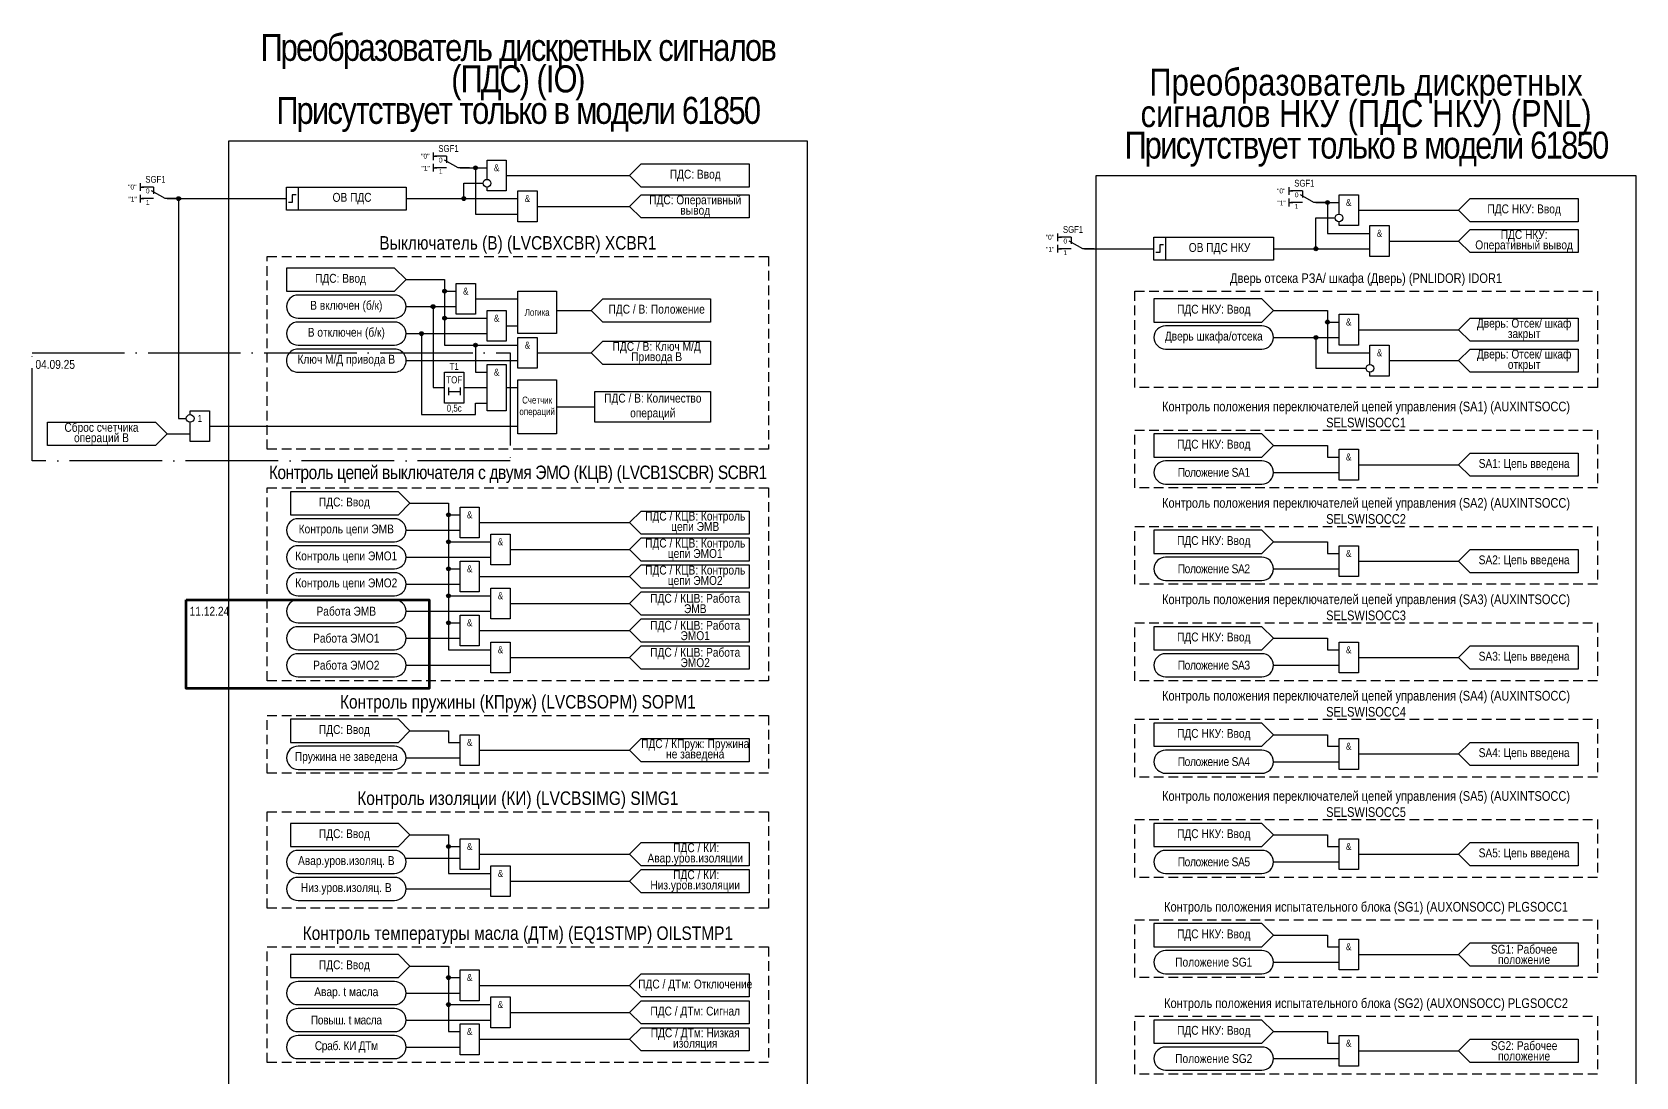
# Model space of a CAD drawing. Header units: millimetres. Extents: x -3652 to 418, y -8 to 1224.
# Drawn here: x -51 to 365, y 321.3 to 592.2 of the extents above; entities that cross this region are included whole.
import ezdxf
from ezdxf.enums import TextEntityAlignment as Align

# ---------------------------------------------------------------- set-up
doc = ezdxf.new("R2010")
doc.units = ezdxf.units.MM
doc.linetypes.add('ACAD_ISO04W100', pattern=[30, 24, -3, 0, -3])
doc.linetypes.add('штриховая2', pattern=[0.375, 0.25, -0.125])
doc.layers.add('TEXT', color=7, linetype='Continuous', lineweight=25)
doc.layers.add('Основная', color=7, linetype='Continuous')
doc.styles.add('2.5_Gost_RD', font='ARIALN.TTF', dxfattribs={"height": 2.5})
doc.styles.add('3.5_Gost_RD', font='ARIALN.TTF', dxfattribs={"height": 3.5})
doc.styles.add('Вывод', font='ARIALN.TTF', dxfattribs={"height": 2.5})
doc.styles.add('Компонент', font='ARIALN.TTF', dxfattribs={"height": 3.5})

# ---------------------------------------------------------------- blocks, each defined once
blk = doc.blocks.new('Точка')
at = {"ltscale": 100}
h = blk.add_hatch(color=256, dxfattribs=at)
h.dxf.hatch_style = 1
edge = h.paths.add_edge_path()
edge.add_arc((0, 0), 0.5, 0, 360)
blk.add_circle((0, 0), 0.5, dxfattribs=at)
blk = doc.blocks.new('*U78')
at = {"layer": 'Основная', "color": 0}
blk.add_line((0, 0), (7, 4), dxfattribs=at)
at = {"layer": 'Основная', "ltscale": 0.35}
blk.add_line((6, 6), (6, 2.5), dxfattribs=at)
blk = doc.blocks.new('*U80')
at = {"layer": 'Основная', "color": 0}
for p, q in [((-3, 6), (-9, 6)), ((-3, 0), (-9, 0)), ((9, 0), (3, 0))]:
    blk.add_line(p, q, dxfattribs=at)
at = {"layer": 'Основная', "ltscale": 0.25, "xscale": -1}
blk.add_blockref('*U78', (3, 0), dxfattribs=at)
at = {"layer": 'Основная'}
for tag, height, style, p in [('ОУ', 3.5, 'Компонент', (-2, 10)), ('В1', 2.5, 'Вывод', (-14, 6)), ('В2', 2.5, 'Вывод', (-6, 4)), ('В3', 2.5, 'Вывод', (-6, -2))]:
    blk.add_attdef(tag, text='', height=height, dxfattribs=dict(at, style=style)).set_placement(p, align=Align.MIDDLE_CENTER)

msp = doc.modelspace()

# ---------------------------------------------------------------- linework, layer by layer
at = {"ltscale": 100}
for p, q in [((53, 561), (53, 559)), ((53, 560), (54, 560)), ((53, 558), (53, 556)), ((53, 557), (54, 557)), ((275, 552), (275, 550)), ((275, 551), (276, 551)), ((275, 549), (275, 547)), ((275, 548), (276, 548))]:
    msp.add_line(p, q, dxfattribs=at)
at = {"color": 6, "ltscale": 100}
for p, q in [((-23, 553), (-23, 551)), ((-23, 552), (-22, 552)), ((-23, 550), (-23, 548)), ((-23, 549), (-22, 549)), ((215, 540), (215, 538)), ((215, 539), (216, 539)), ((215, 537), (215, 535)), ((215, 536), (216, 536))]:
    msp.add_line(p, q, dxfattribs=at)
at = {"ltscale": 100}
for points in [[(0, 564), (150, 564), (150, 0), (0, 0)], [(15, 552), (46, 552), (46, 546), (15, 546)], [(15, 552), (18, 552), (18, 546), (15, 546)], [(75, 551), (80, 551), (80, 543), (75, 543)], [(296, 542), (301, 542), (301, 534), (296, 534)], [(240, 539), (271, 539), (271, 533), (240, 533)], [(240, 539), (243, 539), (243, 533), (240, 533)], [(15, 531), (15, 525), (43, 525), (46, 528), (43, 531)], [(240, 523), (240, 517), (268, 517), (271, 520), (268, 523)], [(240, 488), (240, 482), (268, 482), (271, 485), (268, 488)], [(16, 473), (16, 467), (44, 467), (47, 470), (44, 473)], [(240, 463), (240, 457), (268, 457), (271, 460), (268, 463)], [(240, 438), (240, 432), (268, 432), (271, 435), (268, 438)], [(16, 414), (16, 408), (44, 408), (47, 411), (44, 414)], [(240, 413), (240, 407), (268, 407), (271, 410), (268, 413)], [(16, 387), (16, 381), (44, 381), (47, 384), (44, 387)], [(240, 387), (240, 381), (268, 381), (271, 384), (268, 387)], [(240, 361), (240, 355), (268, 355), (271, 358), (268, 361)], [(16, 353), (16, 347), (44, 347), (47, 350), (44, 353)], [(240, 336), (240, 330), (268, 330), (271, 333), (268, 336)]]:
    msp.add_lwpolyline(points, close=True, dxfattribs=at)
for points in [[(67, 554), (67, 559), (72, 559), (72, 551), (67, 551), (67, 552)], [(104, 555), (107, 558), (135, 558), (135, 552), (107, 552), (104, 555)], [(60, 557), (67, 557)], [(60, 557), (64, 557), (64, 545), (75, 545)], [(72, 555), (104, 555)], [(46, 549), (61, 549), (61, 553), (66, 553)], [(104, 547), (107, 550), (135, 550), (135, 544), (107, 544), (104, 547)], [(288, 545), (288, 550), (293, 550), (293, 542), (288, 542), (288, 543)], [(46, 549), (75, 549)], [(80, 547), (104, 547)], [(282, 548), (288, 548)], [(282, 548), (285, 548), (285, 540), (296, 540)], [(293, 546), (319, 546)], [(319, 546), (322, 549), (350, 549), (350, 543), (322, 543), (319, 546)], [(271, 536), (282, 536), (282, 544), (287, 544)], [(319, 538), (322, 541), (350, 541), (350, 535), (322, 535), (319, 538)], [(301, 538), (319, 538)], [(271, 536), (296, 536)]]:
    msp.add_lwpolyline(points, dxfattribs=at)
at = {"color": 3, "ltscale": 100}
for points in [[(225, 555), (365, 555), (365, 0), (225, 0)], [(56, 504), (61, 504), (61, 496), (56, 496)], [(67, 506), (72, 506), (72, 494), (67, 494)]]:
    msp.add_lwpolyline(points, close=True, dxfattribs=at)
at = {"lineweight": 30, "ltscale": 100}
for points in [[(17.5, 550), (16.5, 550), (16.5, 548), (15.5, 548)], [(242.5, 537), (241.5, 537), (241.5, 535), (240.5, 535)]]:
    msp.add_lwpolyline(points, dxfattribs=at)
at = {"color": 3, "ltscale": 100}
for points in [[(-16, 549), (-13, 549), (-13, 492), (-11, 492)], [(46, 528), (56, 528), (56, 511), (64, 511), (64, 504), (67, 504)], [(57, 500), (57, 498)], [(60, 500), (60, 498)], [(61, 500), (67, 500)], [(57, 499), (60, 499)], [(-10, 493), (-10, 494), (-5, 494), (-5, 486), (-10, 486), (-10, 491)], [(-16, 488), (-10, 488)]]:
    msp.add_lwpolyline(points, dxfattribs=at)
at = {"color": 6, "ltscale": 100}
for points in [[(-16, 549), (15, 549)], [(222, 536), (240, 536)], [(46, 528), (56, 528), (56, 525), (59, 525)], [(46, 528), (56, 528), (56, 518), (67, 518)], [(46, 528), (56, 528), (56, 511), (75, 511)], [(46, 521), (59, 521)], [(46, 521), (53, 521), (53, 500), (56, 500)], [(64, 523), (75, 523)], [(85, 520), (94, 520)], [(94, 520), (97, 523), (125, 523), (125, 517), (97, 517), (94, 520)], [(125, 517), (97, 517), (94, 520), (97, 523), (125, 523), (125, 517), (97, 517), (94, 520), (97, 523), (125, 523)], [(271, 520), (285, 520), (285, 509), (296, 509)], [(271, 520), (285, 520), (285, 517), (288, 517)], [(72, 516), (75, 516)], [(319, 515), (322, 518), (350, 518), (350, 512), (322, 512), (319, 515)], [(46, 514), (67, 514)], [(46, 514), (50, 514), (50, 493), (64, 493), (64, 496), (67, 496)], [(125, 506), (97, 506), (94, 509), (97, 512), (125, 512), (125, 506), (97, 506), (94, 509), (97, 512), (125, 512)], [(271, 513), (288, 513)], [(271, 513), (282, 513), (282, 505), (295, 505)], [(293, 515), (319, 515)], [(80, 509), (94, 509)], [(296, 506), (296, 511), (301, 511), (301, 503), (296, 503), (296, 504)], [(319, 507), (322, 510), (350, 510), (350, 504), (322, 504), (319, 507)], [(46, 507), (75, 507)], [(301, 507), (319, 507)], [(72, 500), (75, 500)], [(85, 495), (95, 495)], [(-5, 490), (75, 490)], [(271, 485), (285, 485), (285, 482), (288, 482)], [(319, 480), (322, 483), (350, 483), (350, 477), (322, 477), (319, 480)], [(293, 480), (319, 480)], [(271, 478), (288, 478)], [(47, 470), (57, 470), (57, 467), (60, 467)], [(47, 470), (57, 470), (57, 460), (68, 460)], [(47, 470), (57, 470), (57, 453), (60, 453)], [(47, 470), (57, 470), (57, 446), (68, 446)], [(47, 470), (57, 470), (57, 439), (60, 439)], [(47, 470), (57, 470), (57, 432), (68, 432)], [(135, 462), (107, 462), (104, 465), (107, 468), (135, 468), (135, 462), (107, 462), (104, 465), (107, 468), (135, 468)], [(46, 463), (60, 463)], [(65, 465), (104, 465)], [(73, 458), (104, 458)], [(135, 455), (107, 455), (104, 458), (107, 461), (135, 461), (135, 455), (107, 455), (104, 458), (107, 461), (135, 461)], [(271, 460), (285, 460), (285, 457), (288, 457)], [(319, 455), (322, 458), (350, 458), (350, 452), (322, 452), (319, 455)], [(46, 456), (68, 456)], [(135, 448), (107, 448), (104, 451), (107, 454), (135, 454), (135, 448), (107, 448), (104, 451), (107, 454), (135, 454)], [(293, 455), (319, 455)], [(65, 451), (104, 451)], [(271, 453), (288, 453)], [(46, 449), (60, 449)], [(135, 441), (107, 441), (104, 444), (107, 447), (135, 447), (135, 441), (107, 441), (104, 444), (107, 447), (135, 447)], [(46, 442), (68, 442)], [(73, 444), (104, 444)], [(65, 437), (104, 437)], [(135, 434), (107, 434), (104, 437), (107, 440), (135, 440), (135, 434), (107, 434), (104, 437), (107, 440), (135, 440)], [(46, 435), (60, 435)], [(135, 427), (107, 427), (104, 430), (107, 433), (135, 433), (135, 427), (107, 427), (104, 430), (107, 433), (135, 433)], [(271, 435), (285, 435), (285, 432), (288, 432)], [(319, 430), (322, 433), (350, 433), (350, 427), (322, 427), (319, 430)], [(73, 430), (104, 430)], [(293, 430), (319, 430)], [(46, 428), (68, 428)], [(271, 428), (288, 428)], [(47, 411), (57, 411), (57, 408), (60, 408)], [(104, 406), (107, 409), (135, 409), (135, 403), (107, 403), (104, 406)], [(271, 410), (285, 410), (285, 407), (288, 407)], [(319, 405), (322, 408), (350, 408), (350, 402), (322, 402), (319, 405)], [(46, 404), (60, 404)], [(65, 406), (104, 406)], [(293, 405), (319, 405)], [(271, 403), (288, 403)], [(47, 384), (57, 384), (57, 374), (68, 374)], [(47, 384), (57, 384), (57, 381), (60, 381)], [(271, 384), (285, 384), (285, 381), (288, 381)], [(65, 379), (104, 379)], [(104, 379), (107, 382), (135, 382), (135, 376), (107, 376), (104, 379)], [(293, 379), (319, 379)], [(319, 379), (322, 382), (350, 382), (350, 376), (322, 376), (319, 379)], [(46, 378), (60, 378)], [(104, 372), (107, 375), (135, 375), (135, 369), (107, 369), (104, 372)], [(271, 377), (288, 377)], [(73, 372), (104, 372)], [(46, 370), (68, 370)], [(271, 358), (285, 358), (285, 355), (288, 355)], [(319, 353), (322, 356), (350, 356), (350, 350), (322, 350), (319, 353)], [(47, 350), (57, 350), (57, 347), (60, 347)], [(47, 350), (57, 350), (57, 340), (68, 340)], [(47, 350), (57, 350), (57, 333), (60, 333)], [(271, 351), (288, 351)], [(293, 353), (319, 353)], [(104, 345), (107, 348), (135, 348), (135, 342), (107, 342), (104, 345)], [(46, 343), (60, 343)], [(65, 345), (104, 345)], [(73, 338), (104, 338)], [(104, 338), (107, 341), (135, 341), (135, 335), (107, 335), (104, 338)], [(46, 336), (68, 336)], [(104, 331), (107, 334), (135, 334), (135, 328), (107, 328), (104, 331)], [(271, 333), (285, 333), (285, 330), (288, 330)], [(46, 329), (60, 329)], [(65, 331), (104, 331)], [(319, 328), (322, 331), (350, 331), (350, 325), (322, 325), (319, 328)], [(271, 326), (288, 326)], [(293, 328), (319, 328)]]:
    msp.add_lwpolyline(points, dxfattribs=at)
at = {"color": 6, "linetype": 'штриховая2', "ltscale": 10}
for points in [[(140, 484), (10, 484), (10, 534), (140, 534)], [(140, 424), (10, 424), (10, 474), (140, 474)], [(140, 400), (10, 400), (10, 415), (140, 415)], [(140, 365), (10, 365), (10, 390), (140, 390)], [(10, 355), (140, 355), (140, 325), (10, 325)]]:
    msp.add_lwpolyline(points, close=True, dxfattribs=at)
at = {"color": 6, "ltscale": 100}
for points in [[(59, 527), (64, 527), (64, 519), (59, 519)], [(75, 525), (85, 525), (85, 514), (75, 514)], [(67, 520), (72, 520), (72, 512), (67, 512)], [(288, 519), (293, 519), (293, 511), (288, 511)], [(75, 513), (80, 513), (80, 505), (75, 505)], [(75, 502), (85, 502), (85, 488), (75, 488)], [(95, 499), (125, 499), (125, 491), (95, 491)], [(-47, 485), (-47, 491), (-19, 491), (-16, 488), (-19, 485)], [(288, 484), (293, 484), (293, 476), (288, 476)], [(60, 469), (65, 469), (65, 461), (60, 461)], [(68, 462), (73, 462), (73, 454), (68, 454)], [(288, 459), (293, 459), (293, 451), (288, 451)], [(60, 455), (65, 455), (65, 447), (60, 447)], [(68, 448), (73, 448), (73, 440), (68, 440)], [(60, 441), (65, 441), (65, 433), (60, 433)], [(68, 434), (73, 434), (73, 426), (68, 426)], [(288, 434), (293, 434), (293, 426), (288, 426)], [(60, 410), (65, 410), (65, 402), (60, 402)], [(288, 409), (293, 409), (293, 401), (288, 401)], [(60, 383), (65, 383), (65, 375), (60, 375)], [(288, 383), (293, 383), (293, 375), (288, 375)], [(68, 376), (73, 376), (73, 368), (68, 368)], [(288, 357), (293, 357), (293, 349), (288, 349)], [(60, 349), (65, 349), (65, 341), (60, 341)], [(68, 342), (73, 342), (73, 334), (68, 334)], [(60, 335), (65, 335), (65, 327), (60, 327)], [(288, 332), (293, 332), (293, 324), (288, 324)]]:
    msp.add_lwpolyline(points, close=True, dxfattribs=at)
at = {"linetype": 'штриховая2', "ltscale": 10}
for points in [[(235, 525), (355, 525), (355, 500), (235, 500)], [(235, 489), (355, 489), (355, 474), (235, 474)], [(235, 464), (355, 464), (355, 449), (235, 449)], [(235, 439), (355, 439), (355, 424), (235, 424)], [(235, 414), (355, 414), (355, 399), (235, 399)], [(235, 388), (355, 388), (355, 373), (235, 373)], [(235, 362), (355, 362), (355, 347), (235, 347)], [(235, 337), (355, 337), (355, 322), (235, 322)]]:
    msp.add_lwpolyline(points, close=True, dxfattribs=at)
at = {"ltscale": 100}
for points in [[(18, 518), (43, 518, 1), (43, 524), (18, 524, 1)], [(18, 511), (43, 511, 1), (43, 517), (18, 517, 1)], [(243, 510), (268, 510, 1), (268, 516), (243, 516, 1)], [(18, 504), (43, 504, 1.013985), (43, 510), (18, 510, 1.013985)], [(243, 475), (268, 475, 1), (268, 481), (243, 481, 1)], [(18, 460), (43, 460, 1), (43, 466), (18, 466, 1)], [(18, 453), (43, 453, 1), (43, 459), (18, 459, 1)], [(243, 450), (268, 450, 1), (268, 456), (243, 456, 1)], [(18, 446), (43, 446, 1), (43, 452), (18, 452, 1)], [(18, 439), (43, 439, 1), (43, 445), (18, 445, 1)], [(18, 432), (43, 432, 1), (43, 438), (18, 438, 1)], [(18, 425), (43, 425, 1), (43, 431), (18, 431, 1)], [(243, 425), (268, 425, 1), (268, 431), (243, 431, 1)], [(18, 401), (43, 401, 1), (43, 407), (18, 407, 1)], [(243, 400), (268, 400, 1), (268, 406), (243, 406, 1)], [(18, 374), (43, 374, 1), (43, 380), (18, 380, 1)], [(243, 374), (268, 374, 1), (268, 380), (243, 380, 1)], [(18, 367), (43, 367, 1), (43, 373), (18, 373, 1)], [(243, 348), (268, 348, 1), (268, 354), (243, 354, 1)], [(18, 340), (43, 340, 1), (43, 346), (18, 346, 1)], [(18, 333), (43, 333, 1), (43, 339), (18, 339, 1)], [(18, 326), (43, 326, 1), (43, 332), (18, 332, 1)], [(243, 323), (268, 323, 1), (268, 329), (243, 329, 1)]]:
    msp.add_lwpolyline(points, format="xyb", close=True, dxfattribs=at)
at = {"color": 3, "linetype": 'ACAD_ISO04W100', "lineweight": 25}
msp.add_lwpolyline([(-51, 509), (73, 509), (73, 481), (-51, 481)], close=True, dxfattribs=at)
at = {"color": 1, "lineweight": 100, "ltscale": 100}
msp.add_lwpolyline([(-11, 445), (52, 445), (52, 422), (-11, 422)], close=True, dxfattribs=at)
for centre in [(67, 553), (288, 544)]:
    msp.add_circle(centre, 1)
at = {"color": 6}
msp.add_circle((296, 505), 1, dxfattribs=at)
at = {"color": 3, "ltscale": 100}
msp.add_circle((-10, 492), 1, dxfattribs=at)

# ---------------------------------------------------------------- block references
at = {"ltscale": 100}
for p in [(64, 557), (61, 549), (285, 548), (282, 536)]:
    msp.add_blockref('Точка', p, dxfattribs=at)
at = {"color": 6, "ltscale": 100}
for p in [(-13, 549), (56, 525), (53, 521), (56, 518), (285, 517), (50, 514), (282, 513), (64, 511), (57, 467), (57, 460), (57, 453), (57, 446), (57, 439), (57, 381), (57, 347), (57, 340)]:
    msp.add_blockref('Точка', p, dxfattribs=at)
at = {"layer": 'Основная', "ltscale": 0.25, "xscale": 0.5, "yscale": 0.5, "zscale": 0.5}
for p in [(58, 557), (280, 548)]:
    msp.add_blockref('*U80', p, dxfattribs=at).add_auto_attribs({'ОУ': 'SGF1', 'В1': '"0"', 'В2': '0', 'В3': '1'})
at = {"layer": 'Основная', "color": 6, "ltscale": 0.25, "xscale": 0.5, "yscale": 0.5, "zscale": 0.5}
for p in [(-18, 549), (220, 536)]:
    msp.add_blockref('*U80', p, dxfattribs=at).add_auto_attribs({'ОУ': 'SGF1', 'В1': '"0"', 'В2': '0', 'В3': '1'})

# ---------------------------------------------------------------- texts
at = {"ltscale": 100}
for s, insert, char_height, width, attachment_point, style in [('\\pxsm0.7;{\\T0.9;\\C3;Преобразователь дискретных сигналов (ПДС) (IO) \\P\\C6;Присутствует только в модели 61850}', (75, 579), 7, 150, 5, '3.5_Gost_RD'), ('\\pxsm0.7;{\\C3;Преобразователь дискретных сигналов НКУ (ПДС НКУ) (PNL) \\T0.9;\\C6;Присутствует только в модели 61850}', (295, 570), 7, 140, 5, '3.5_Gost_RD'), ('"1"', (50, 557.5), 1.25, 2, 1, '3.5_Gost_RD'), ('&', (69.5, 557), 1.8, 5, 5, '2.5_Gost_RD'), ('\\pxsm0.7;ПДС: Ввод', (121, 555), 2.3, 28, 5, '2.5_Gost_RD'), ('&', (77.5, 549), 1.8, 5, 5, '2.5_Gost_RD'), ('\\pxsm0.7;ПДС: Оперативный вывод', (121, 547), 2.3, 28, 5, '2.5_Gost_RD'), ('"1"', (272, 548.5), 1.25, 2, 1, '3.5_Gost_RD'), ('&', (290.5, 548), 1.8, 5, 5, '2.5_Gost_RD'), ('\\pxsm0.7;ПДС НКУ: Ввод', (336, 546), 2.3, 28, 5, '2.5_Gost_RD'), ('&', (298.5, 540), 1.8, 5, 5, '2.5_Gost_RD'), ('\\pxsm0.7;ПДС НКУ: Оперативный вывод', (336, 538), 2.3, 28, 5, '2.5_Gost_RD'), ('\\pxsm0.7;ПДС / В: Положение', (111, 520), 2.3, 28, 5, '2.5_Gost_RD'), ('\\pxsm0.7;ПДС НКУ: Ввод', (255.5, 520), 2.3, 31, 5, '2.5_Gost_RD'), ('\\pxsm0.7;Дверь: Отсек/ шкаф закрыт', (336, 515), 2.3, 28, 5, '2.5_Gost_RD'), ('\\pxsm0.7;ПДС / В: Ключ М/Д Привода В', (111, 509), 2.3, 28, 5, '2.5_Gost_RD'), ('\\pxsm0.7;Дверь шкафа/отсека', (255.5, 513), 2.3, 31, 5, '2.5_Gost_RD'), ('\\pxsm0.7;Дверь: Отсек/ шкаф открыт', (336, 507), 2.3, 28, 5, '2.5_Gost_RD'), ('T1', (58.5, 505.5), 1.8, 5, 5, '2.5_Gost_RD'), ('\\pxsm0.7;ПДС НКУ: Ввод', (255.5, 485), 2.3, 31, 5, '2.5_Gost_RD'), ('\\pxsm0.7;{\\T0.95;Положение SA1}', (255.5, 478), 2.3, 31, 5, '2.5_Gost_RD'), ('\\pxsm0.7;SA1: Цепь введена', (336, 480), 2.3, 28, 5, '2.5_Gost_RD'), ('\\pxsm0.7;ПДС / КЦВ: Контроль цепи ЭМВ', (121, 465), 2.3, 28, 5, '2.5_Gost_RD'), ('\\pxsm0.7;ПДС / КЦВ: Контроль цепи ЭМО1', (121, 458), 2.3, 28, 5, '2.5_Gost_RD'), ('\\pxsm0.7;ПДС НКУ: Ввод', (255.5, 460), 2.3, 31, 5, '2.5_Gost_RD'), ('\\pxsm0.7;ПДС / КЦВ: Контроль цепи ЭМО2', (121, 451), 2.3, 28, 5, '2.5_Gost_RD'), ('\\pxsm0.7;{\\T0.95;Положение SA2}', (255.5, 453), 2.3, 31, 5, '2.5_Gost_RD'), ('\\pxsm0.7;SA2: Цепь введена', (336, 455), 2.3, 28, 5, '2.5_Gost_RD'), ('\\pxsm0.7;ПДС / КЦВ: Работа ЭМВ', (121, 444), 2.3, 28, 5, '2.5_Gost_RD'), ('\\pxsm0.7;ПДС / КЦВ: Работа ЭМО1', (121, 437), 2.3, 28, 5, '2.5_Gost_RD'), ('\\pxsm0.7;ПДС / КЦВ: Работа ЭМО2', (121, 430), 2.3, 28, 5, '2.5_Gost_RD'), ('\\pxsm0.7;ПДС НКУ: Ввод', (255.5, 435), 2.3, 31, 5, '2.5_Gost_RD'), ('\\pxsm0.7;{\\T0.95;Положение SA3}', (255.5, 428), 2.3, 31, 5, '2.5_Gost_RD'), ('\\pxsm0.7;SA3: Цепь введена', (336, 430), 2.3, 28, 5, '2.5_Gost_RD'), ('\\pxsm0.7;ПДС / КПруж: Пружина не заведена', (121, 406), 2.3, 28, 5, '2.5_Gost_RD'), ('\\pxsm0.7;ПДС НКУ: Ввод', (255.5, 410), 2.3, 31, 5, '2.5_Gost_RD'), ('\\pxsm0.7;{\\T0.95;Положение SA4}', (255.5, 403), 2.3, 31, 5, '2.5_Gost_RD'), ('\\pxsm0.7;SA4: Цепь введена', (336, 405), 2.3, 28, 5, '2.5_Gost_RD'), ('\\pxsm0.7;ПДС НКУ: Ввод', (255.5, 384), 2.3, 31, 5, '2.5_Gost_RD'), ('\\pxsm0.7;{\\W0.8;\\T0.8; }ПДС / КИ: Авар.уров.изоляции', (121, 379), 2.3, 28, 5, '2.5_Gost_RD'), ('\\pxsm0.7;SA5: Цепь введена', (336, 379), 2.3, 28, 5, '2.5_Gost_RD'), ('\\pxsm0.7;{\\W0.8;\\T0.8; }ПДС / КИ: Низ.уров.изоляции', (121, 372), 2.3, 28, 5, '2.5_Gost_RD'), ('\\pxsm0.7;{\\T0.95;Положение SA5}', (255.5, 377), 2.3, 31, 5, '2.5_Gost_RD'), ('\\pxsm0.7;ПДС НКУ: Ввод', (255.5, 358), 2.3, 31, 5, '2.5_Gost_RD'), ('\\pxsm0.7;SG1: Рабочее положение', (336, 353), 2.3, 28, 5, '2.5_Gost_RD'), ('\\pxsm0.7;Положение SG1', (255.5, 351), 2.3, 31, 5, '2.5_Gost_RD'), ('\\pxsm0.7;ПДС / ДТм: Отключение', (121, 345), 2.3, 28, 5, '2.5_Gost_RD'), ('\\A1;\\pxsm0.7;Авар. t масла', (30.5, 343), 2.3, 31, 5, '2.5_Gost_RD'), ('\\A1;\\pxsm0.7;{\\T0.95;Повыш. t масла }', (30.5, 336), 2.3, 31, 5, '2.5_Gost_RD'), ('\\pxsm0.7;ПДС / ДТм: Сигнал', (121, 338), 2.3, 28, 5, '2.5_Gost_RD'), ('\\pxsm0.7;ПДС / ДТм: Низкая изоляция', (121, 331), 2.3, 28, 5, '2.5_Gost_RD'), ('\\pxsm0.7;ПДС НКУ: Ввод', (255.5, 333), 2.3, 31, 5, '2.5_Gost_RD'), ('\\A1;\\pxsm0.7;{\\T0.95;Сраб. КИ ДТм}', (30.5, 329), 2.3, 31, 5, '2.5_Gost_RD'), ('\\pxsm0.7;SG2: Рабочее положение', (336, 328), 2.3, 28, 5, '2.5_Gost_RD'), ('\\pxsm0.7;Положение SG2', (255.5, 326), 2.3, 31, 5, '2.5_Gost_RD')]:
    msp.add_mtext(s, dxfattribs=dict(at, insert=insert, char_height=char_height, width=width, attachment_point=attachment_point, style=style))
at = {"color": 6, "ltscale": 100}
for s, insert, char_height, width, attachment_point, style in [('"1"', (-26, 549.5), 1.25, 2, 1, '3.5_Gost_RD'), ('"1"', (212, 536.5), 1.25, 2, 1, '3.5_Gost_RD'), ('&', (61.5, 525), 1.8, 5, 5, '2.5_Gost_RD'), ('&', (69.5, 518), 1.8, 5, 5, '2.5_Gost_RD'), ('&', (290.5, 517), 1.8, 5, 5, '2.5_Gost_RD'), ('&', (77.5, 511), 1.8, 5, 5, '2.5_Gost_RD'), ('&', (298.5, 509), 1.8, 5, 5, '2.5_Gost_RD'), ('&', (290.5, 482), 1.8, 5, 5, '2.5_Gost_RD'), ('&', (62.5, 467), 1.8, 5, 5, '2.5_Gost_RD'), ('&', (70.5, 460), 1.8, 5, 5, '2.5_Gost_RD'), ('&', (290.5, 457), 1.8, 5, 5, '2.5_Gost_RD'), ('&', (62.5, 453), 1.8, 5, 5, '2.5_Gost_RD'), ('&', (70.5, 446), 1.8, 5, 5, '2.5_Gost_RD'), ('&', (62.5, 439), 1.8, 5, 5, '2.5_Gost_RD'), ('&', (70.5, 432), 1.8, 5, 5, '2.5_Gost_RD'), ('&', (290.5, 432), 1.8, 5, 5, '2.5_Gost_RD'), ('&', (62.5, 408), 1.8, 5, 5, '2.5_Gost_RD'), ('&', (290.5, 407), 1.8, 5, 5, '2.5_Gost_RD'), ('&', (62.5, 381), 1.8, 5, 5, '2.5_Gost_RD'), ('&', (290.5, 381), 1.8, 5, 5, '2.5_Gost_RD'), ('&', (70.5, 374), 1.8, 5, 5, '2.5_Gost_RD'), ('&', (290.5, 355), 1.8, 5, 5, '2.5_Gost_RD'), ('&', (62.5, 347), 1.8, 5, 5, '2.5_Gost_RD'), ('&', (70.5, 340), 1.8, 5, 5, '2.5_Gost_RD'), ('&', (62.5, 333), 1.8, 5, 5, '2.5_Gost_RD'), ('&', (290.5, 330), 1.8, 5, 5, '2.5_Gost_RD')]:
    msp.add_mtext(s, dxfattribs=dict(at, insert=insert, char_height=char_height, width=width, attachment_point=attachment_point, style=style))
at = {"color": 0, "ltscale": 100, "char_height": 2.3, "width": 28, "attachment_point": 5, "style": '2.5_Gost_RD'}
for s, insert in [('\\pxsm0.7;{\\C256;ОВ ПДС}', (32, 549)), ('\\pxsm0.7;{\\C256;ОВ ПДС НКУ}', (257, 536))]:
    msp.add_mtext(s, dxfattribs=dict(at, insert=insert))
at = {"color": 30, "ltscale": 100, "attachment_point": 5, "style": '3.5_Gost_RD'}
for s, insert, char_height, width in [('Выключатель (В) (LVCBXCBR) {\\C6;XCBR1}', (75, 537), 3.5, 130), ('Дверь отсека РЗА/ шкафа (Дверь) (PNLIDOR) {\\C6;IDOR1}', (295, 528), 2.5, 120), ('Контроль положения переключателей цепей управления (SA1) (AUXINTSOCC) {\\C6;SELSWISOCC1}', (295, 493), 2.5, 120), ('{\\T0.95;Контроль цепей выключателя с двумя ЭМО (КЦВ) (LVCB1SCBR) \\C6;SCBR1}', (75, 477.5), 3.5, 130), ('Контроль положения переключателей цепей управления (SA2) (AUXINTSOCC) {\\C6;SELSWISOCC2}', (295, 468), 2.5, 120), ('Контроль положения переключателей цепей управления (SA3) (AUXINTSOCC) {\\C6;SELSWISOCC3}', (295, 443), 2.5, 120), ('Контроль пружины (КПруж) (LVCBSOPM) {\\C6;SOPM1}', (75, 418), 3.5, 130), ('Контроль положения переключателей цепей управления (SA4) (AUXINTSOCC) {\\C6;SELSWISOCC4}', (295, 418), 2.5, 120), ('Контроль изоляции (КИ) (LVCBSIMG) {\\C6;SIMG1}', (75, 393), 3.5, 130), ('Контроль положения переключателей цепей управления (SA5) (AUXINTSOCC) {\\C6;SELSWISOCC5}', (295, 392), 2.5, 120), ('Контроль положения испытательного блока (SG1) (AUXONSOCC) {\\C6;PLGSOCC1}', (295, 365), 2.5, 120), ('Контроль температуры масла (ДТм) (EQ1STMP) {\\C6;OILSTMP1}', (75, 358), 3.5, 130), ('Контроль положения испытательного блока (SG2) (AUXONSOCC) {\\C6;PLGSOCC2}', (295, 340), 2.5, 120)]:
    msp.add_mtext(s, dxfattribs=dict(at, insert=insert, char_height=char_height, width=width))
at = {"color": 3, "ltscale": 100, "char_height": 1.8, "width": 5, "attachment_point": 5, "style": '2.5_Gost_RD'}
for s, insert in [('&', (69.5, 504)), ('TOF', (58.5, 502)), ('0,5с', (58.5, 494.5)), ('1', (-7.5, 492))]:
    msp.add_mtext(s, dxfattribs=dict(at, insert=insert))
at = {"layer": 'TEXT', "ltscale": 100, "char_height": 2.3, "attachment_point": 5, "style": '2.5_Gost_RD'}
for s, insert, width in [('\\pxsm0.7;ПДС: Ввод', (29, 528), 28), ('В включен (б/к)', (30.5, 521), 31), ('В отключен (б/к)', (30.5, 514), 31), ('\\pxsm0.7;Ключ М/Д привода В', (30.5, 507), 31), ('ПДС / В: Количество операций', (110, 495), 30), ('\\pxsm0.7;ПДС: Ввод', (30, 470), 28), ('\\pxsm0.7;{\\C256;Работа ЭМВ}', (30.5, 442), 31), ('\\pxsm0.7;ПДС: Ввод', (30, 411), 28), ('\\pxsm0.7;ПДС: Ввод', (30, 384), 28), ('\\pxsm0.7;ПДС: Ввод', (30, 350), 28)]:
    msp.add_mtext(s, dxfattribs=dict(at, insert=insert, width=width))
at = {"layer": 'TEXT', "color": 6, "ltscale": 100, "attachment_point": 5, "style": '2.5_Gost_RD'}
for s, insert, char_height, width in [('Логика', (80, 519.5), 1.8, 10), ('Счетчик^Jопераций', (80, 495), 1.8, 10), ('\\pxsm0.7;Сброс счетчика операций В', (-33, 488), 2.3, 28)]:
    msp.add_mtext(s, dxfattribs=dict(at, insert=insert, char_height=char_height, width=width))
at = {"layer": 'TEXT', "color": 0, "ltscale": 100, "char_height": 2.3, "width": 31, "attachment_point": 5, "style": '2.5_Gost_RD'}
for s, insert in [('\\pxsm0.7;{\\C256;04.09.25}', (-45, 506)), ('\\pxsm0.7;{\\C256;Контроль цепи ЭМВ}', (30.5, 463)), ('\\pxsm0.7;{\\C256;Контроль цепи ЭМО1}', (30.5, 456)), ('\\pxsm0.7;{\\C256;Контроль цепи ЭМО2}', (30.5, 449)), ('\\pxsm0.7;{\\C256;11.12.24}', (-5, 442)), ('\\pxsm0.7;{\\C256;Работа ЭМО1}', (30.5, 435)), ('\\pxsm0.7;{\\C256;Работа ЭМО2}', (30.5, 428)), ('\\pxsm0.7;{\\C256;Пружина не заведена}', (30.5, 404)), ('\\pxsm0.7;{\\C256;Авар.уров.изоляц. В}', (30.5, 377)), ('\\pxsm0.7;{\\C256;Низ.уров.изоляц. В}', (30.5, 370))]:
    msp.add_mtext(s, dxfattribs=dict(at, insert=insert))

doc.saveas('drawing.dxf')
